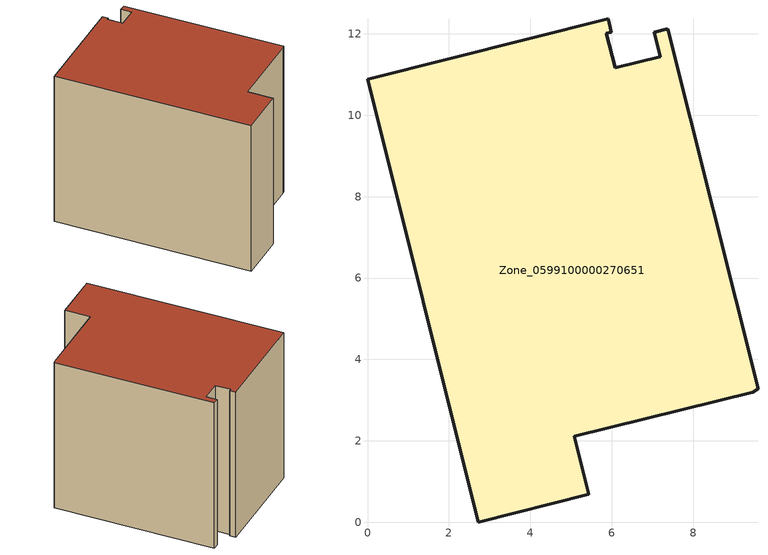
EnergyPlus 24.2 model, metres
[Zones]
Zone_0599100000270651
 floor ground (C_G): 5.87,12.01 6.09,11.16 7.19,11.44 7.04,12.04 7.37,12.12 9.59,3.28 9.46,3.2 5.08,2.11 5.43,0.69 2.72,0 0,10.88 5.91,12.37 5.98,12.04 z0
 wall outside (C_F): 2.72,0 5.43,0.69 5.08,2.11 9.46,3.2 9.59,3.28 7.37,12.12 7.04,12.04 7.19,11.44 6.09,11.16 5.87,12.01 5.98,12.04 5.91,12.37 0,10.88 2.72,0 z0:9.07
 roof outside (C_R): 5.91,12.37 0,10.88 2.72,0 5.43,0.69 5.08,2.11 9.46,3.2 9.59,3.28 7.37,12.12 7.04,12.04 7.19,11.44 6.09,11.16 5.87,12.01 5.98,12.04 z9.07
[BUILDING]
Pand.0599100000270651: North Axis=0; Terrain=City; Loads Convergence Tolerance Value=0.04; Temperature Convergence Tolerance Value=0.4; Solar Distribution=FullExterior; Maximum Number of Warmup Days=25; Minimum Number of Warmup Days=1
[Site:Location]
Rotterdam.The.Hague.AP_ZH_NLD Design_Conditions: Latitude=51.96; Longitude=4.45; Time Zone=1; Elevation=-4.5
[SITE:GROUNDTEMPERATURE:BUILDINGSURFACE]
18, 18, 18, 18, 18, 18, 18, 18, 18, 18, 18, 18
[MATERIAL] Thermal Absorptance=0.9; Solar Absorptance=0.7; Visible Absorptance=0.7
Name | Roughness | Thickness | Conductivity | Density | Specific Heat
G.TI.1975-1991 | MediumSmooth | 0.15 | 0.288461 | 540 | 1210
F.TI.1975-1991 | Rough | 0.3 | 0.230769 | 1920 | 840
R.TI.1975-1991 | MediumRough | 0.2 | 0.153846 | 1500 | 1000
[CONSTRUCTION]
C_G: G.TI.1975-1991
C_F: F.TI.1975-1991
C_R: R.TI.1975-1991
[ZONE]
Zone_0599100000270651: Type=1; Multiplier=1; Ceiling Height=Autocalculate; Volume=Autocalculate; Floor Area=autocalculate; Part of Total Floor Area=Yes
[ZONEINFILTRATION:DESIGNFLOWRATE]
Infil_Zone_0599100000270651: Zone or ZoneList or Space or SpaceList=Zone_0599100000270651; Schedule=AlwaysOn; Design Flow Rate Calculation Method=Flow/Area; Flow Rate per Floor Area=0.003; Constant Term Coefficient=1; Temperature Term Coefficient=0; Velocity Term Coefficient=0; Velocity Squared Term Coefficient=0
[HVACTEMPLATE:ZONE:IDEALLOADSAIRSYSTEM]
Zone_0599100000270651: Maximum Heating Supply Air Temperature=50; Minimum Cooling Supply Air Temperature=13; Maximum Heating Supply Air Humidity Ratio=0.0156; Minimum Cooling Supply Air Humidity Ratio=0.0077; Heating Limit=NoLimit; Cooling Limit=NoLimit; Dehumidification Control Type=ConstantSensibleHeatRatio; Cooling Sensible Heat Ratio=0.7; Dehumidification Setpoint=60; Humidification Control Type=None; Humidification Setpoint=30; Outdoor Air Method=None; Outdoor Air Flow Rate per Person=0.00944; Outdoor Air Flow Rate per Zone Floor Area=0; Outdoor Air Flow Rate per Zone=0; Demand Controlled Ventilation Type=None; Outdoor Air Economizer Type=NoEconomizer; Heat Recovery Type=None; Sensible Heat Recovery Effectiveness=0.7; Latent Heat Recovery Effectiveness=0.65
[ZONECONTROL:THERMOSTAT]
ThermostatControl_Zone_0599100000270651: Zone or ZoneList=Zone_0599100000270651; Control Type Schedule=DualSetpointControlType; Control 1=Thermostat_Zone_0599100000270651; Temperature Difference Between Cutout And Setpoint=0
[THERMOSTATSETPOINT:DUALSETPOINT]
Thermostat_Zone_0599100000270651: Heating Setpoint Temperature Schedule=HeatingSetpoint_Zone_0599100000270651; Cooling Setpoint Temperature Schedule=CoolingSetpoint_Zone_0599100000270651
[SCHEDULE:COMPACT]
HeatingSetpoint_Zone_0599100000270651: Through: 12/31, For: AllDays, Until: 24:00, 21
CoolingSetpoint_Zone_0599100000270651: Through: 12/31, For: AllDays, Until: 24:00, 24
DualSetpointControlType: Through: 12/31, For: AllDays, Until: 24:00, 4
AlwaysOn: Through: 12/31, For: AllDays, Until: 24:00, 1
